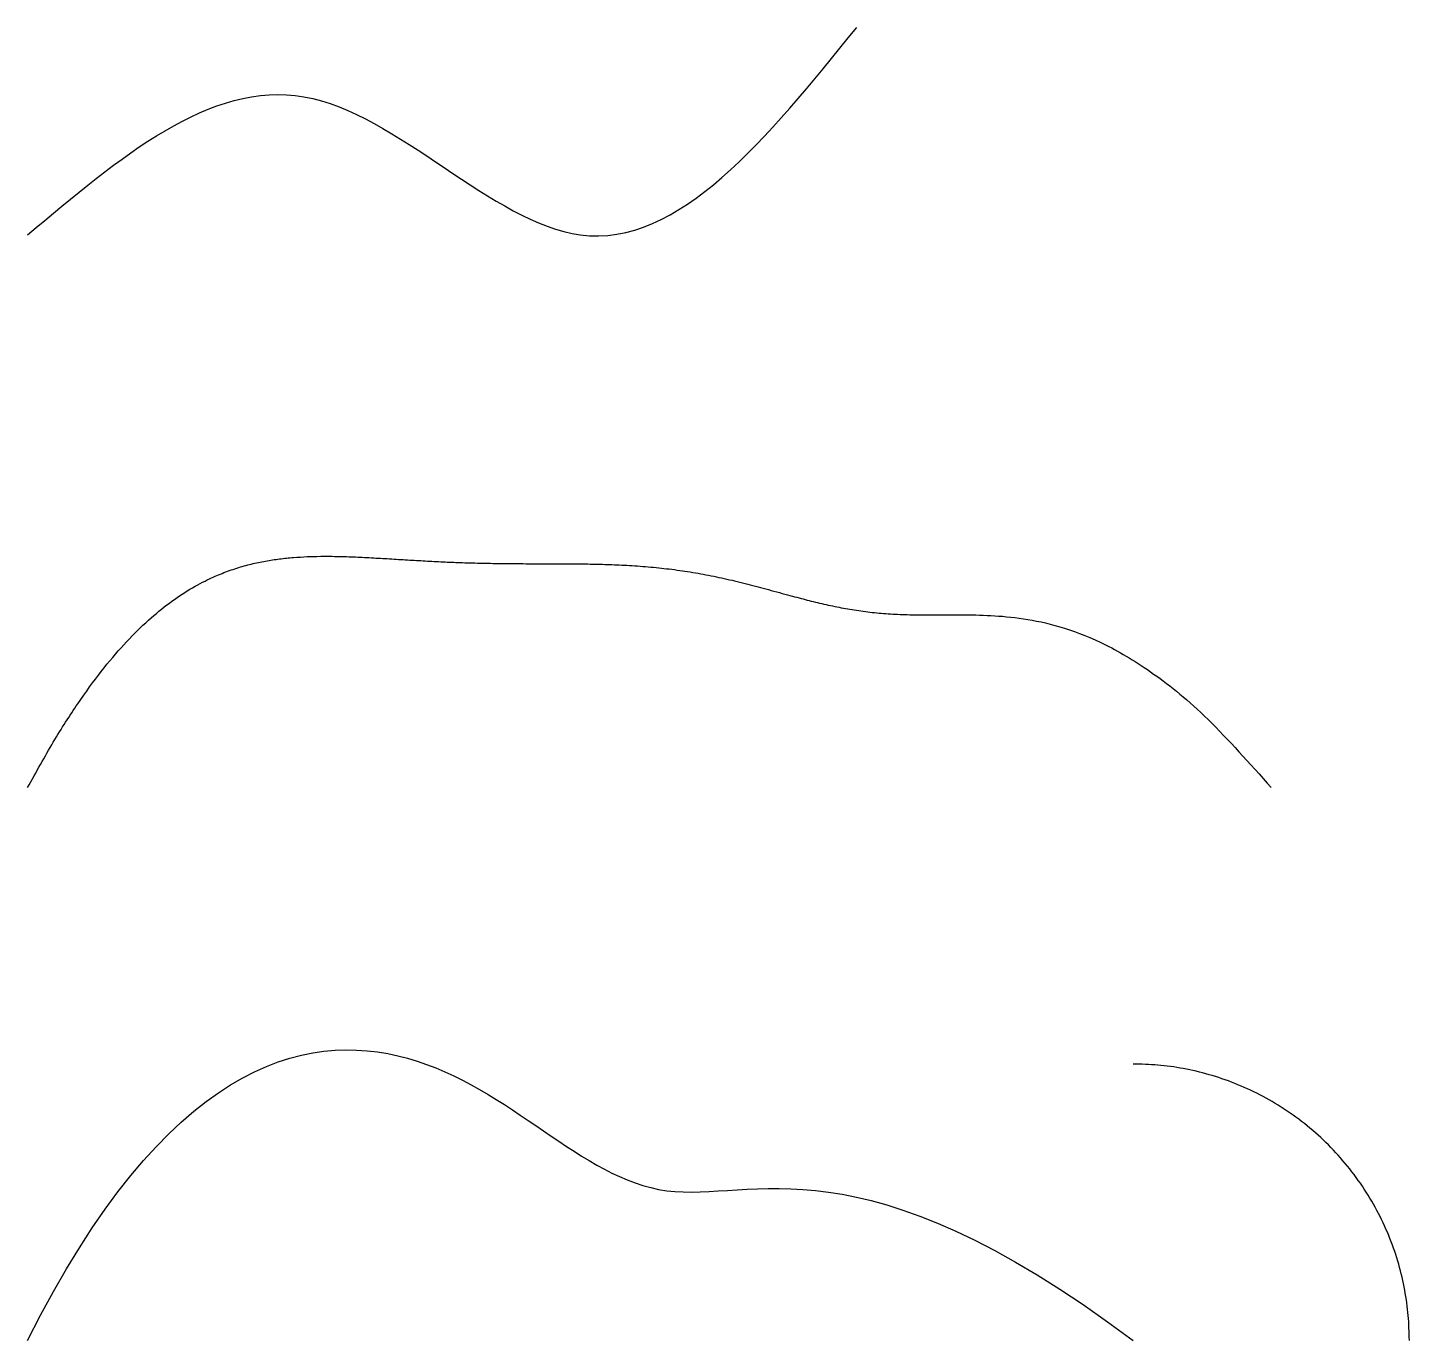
# Model space of a CAD drawing. Header units: millimetres. Extents: x 0 to 100, y 0 to 95.
import ezdxf

# ---------------------------------------------------------------- set-up
doc = ezdxf.new("R2010")
doc.units = ezdxf.units.MM

msp = doc.modelspace()

# ---------------------------------------------------------------- linework, layer by layer
msp.add_spline([(0, 80), (20, 90), (40, 80), (60, 95)], degree=3)
for points, degree in [([(0, 40), (8, 55), (20, 60), (35, 50), (50, 65), (62, 45), (75, 58), (90, 40)], 5), ([(0, 0), (10, 20), (30, 25), (45, 5), (60, 15), (80, 0)], 3)]:
    msp.add_open_spline(points, degree=degree)
msp.add_rational_spline([(100, 0), (100, 20), (80, 20)], [1, 0.707106781187, 1], degree=2)

doc.saveas('drawing.dxf')
